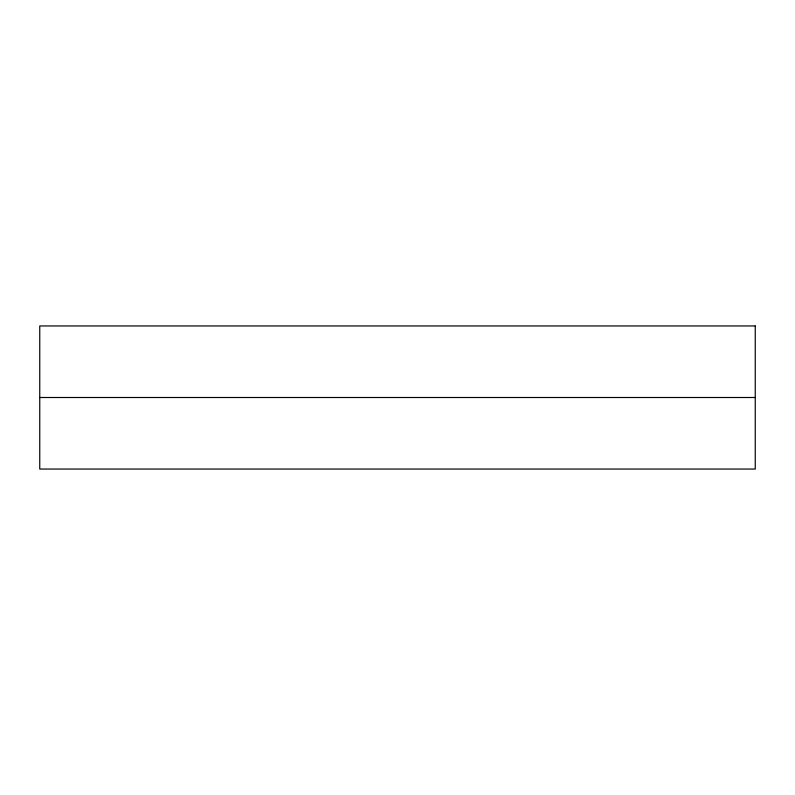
<?xml version="1.0" encoding="UTF-8"?>
<svg xmlns="http://www.w3.org/2000/svg" width="795" height="795" viewBox="0 0 795 795"><rect width="100%" height="100%" fill="white"/><g stroke="black" fill="none" stroke-linecap="round" stroke-linejoin="round"><path stroke-width="1.19" d="M39.75 397.5L755.25 397.5M755.25 325.95L39.75 325.95L39.75 469.05L755.25 469.05L755.25 325.95"/></g></svg>
